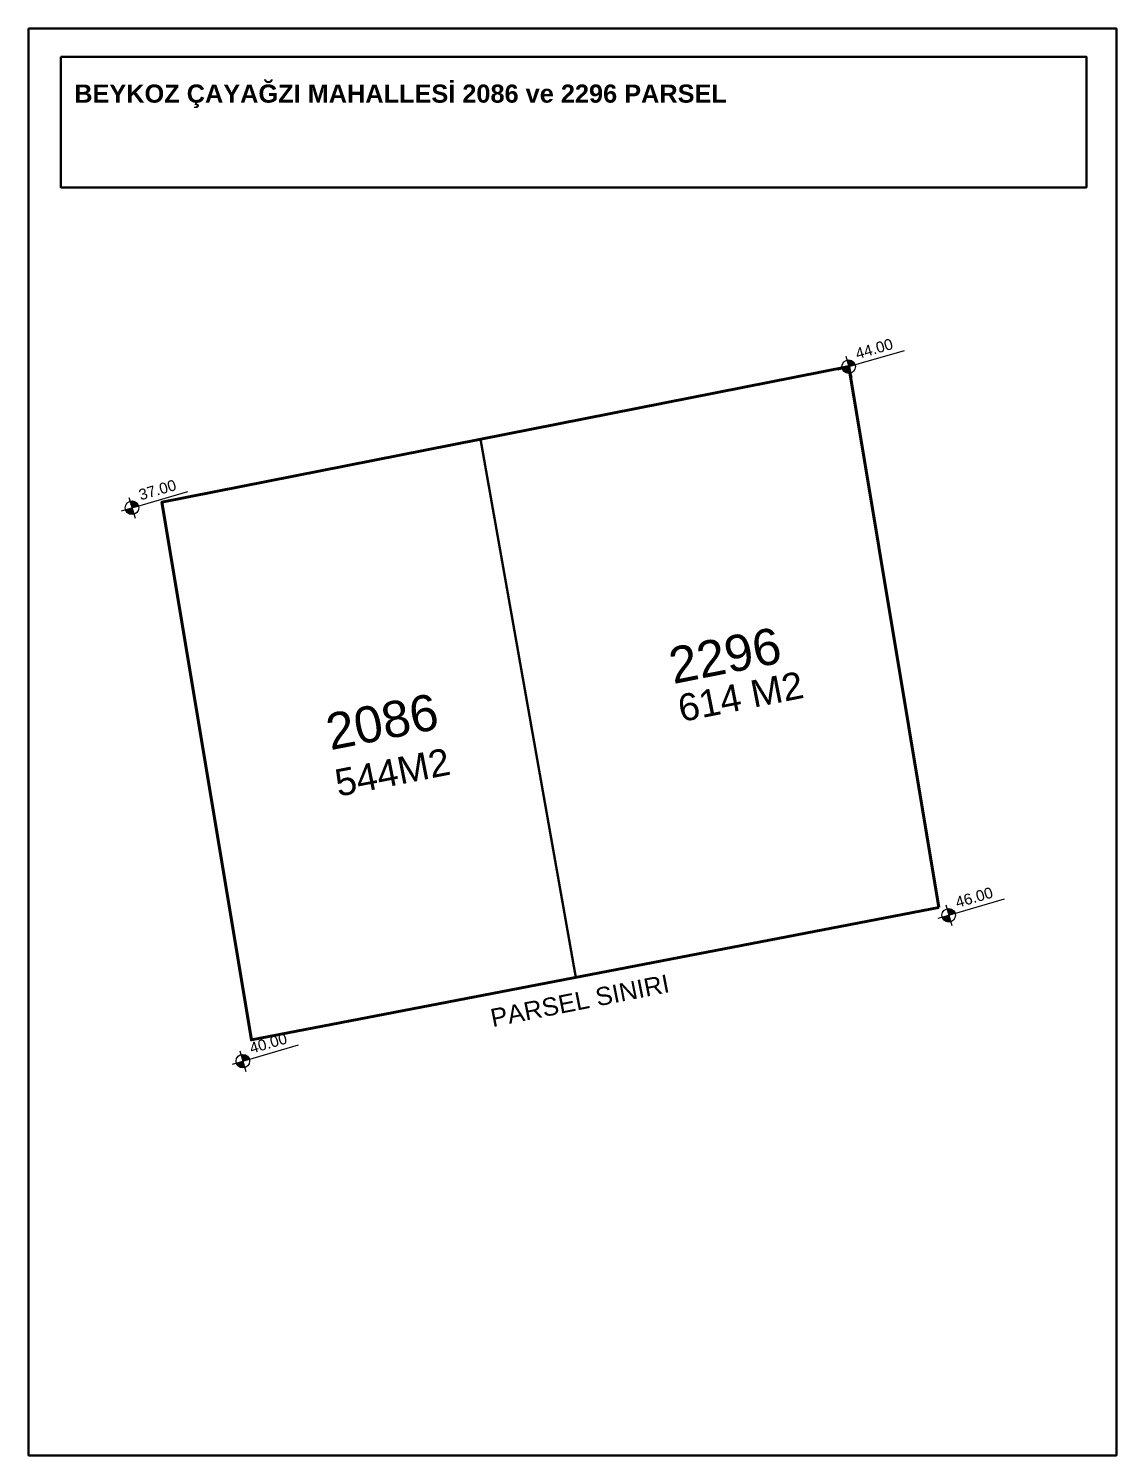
# Model space of a CAD drawing. Header units: millimetres. Extents: x 694231 to 734331, y 4486031 to 4541543.
# Drawn here: x 695975 to 701979, y 4486031 to 4493909 of the extents above; entities that cross this region are included whole.
import ezdxf
from ezdxf.enums import TextEntityAlignment as Align

# ---------------------------------------------------------------- set-up
doc = ezdxf.new("R2010")
doc.units = ezdxf.units.MM
for name, color, linetype, lineweight in [('_P3_S_Duvar_Ç', 7, 'Continuous', 30), ('VAZİYET PLANI KOT SEMBOL BS(M)', 2, 'Continuous', 18), ('VAZİYET PLANI KOT YAZI BS(M)', 1, 'Continuous', 18)]:
    doc.layers.add(name, color=color, linetype=linetype, lineweight=lineweight)
doc.styles.add('on02.0mm-Arial', font='arial.ttf', dxfattribs={"height": 2})
doc.styles.get("Standard").update_dxf_attribs({"font": 'arial.ttf'})

# ---------------------------------------------------------------- blocks, each defined once
blk = doc.blocks.new('*U2')
at = {"layer": 'VAZİYET PLANI KOT SEMBOL BS(M)', "extrusion": (-3.94233e-09, -3.15733e-08, 1)}
h = blk.add_hatch(color=5, dxfattribs=at)
h.dxf.hatch_style = 1
h.paths.add_polyline_path([(0, 7.8), (0, 0), (7.8, 0, 0.414214)])
h.paths.add_polyline_path([(0, 0), (-7.8, 0, 0.414214), (0, -7.8)])
at = {"layer": 'VAZİYET PLANI KOT SEMBOL BS(M)', "color": 5, "extrusion": (-3.94233e-09, -3.15733e-08, 1)}
blk.add_line((12.4, 0, 0), (66.4, 0, 0), dxfattribs=at)
for points in [[(-12.4, 0), (12.4, 0)], [(0, 12.4), (0, -12.4)]]:
    blk.add_lwpolyline(points, dxfattribs=at)
blk.add_circle((0, 0), 7.75, dxfattribs=at)
at = {"layer": 'VAZİYET PLANI KOT YAZI BS(M)', "extrusion": (-3.94233e-09, -3.15733e-08, 1), "style": 'on02.0mm-Arial'}
for tag, p in [('BDK', (11.8, 1.5)), ('TZK', (11.8, -18.4))]:
    blk.add_attdef(tag, text='', height=12.5, dxfattribs=at).set_placement(p, align=Align.BOTTOM_LEFT)

msp = doc.modelspace()

# ---------------------------------------------------------------- linework, layer by layer
at = {"color": 1, "lineweight": 40}
msp.add_lwpolyline([(700998.3, 4489055.8), (700501.1, 4492042.6), (696710.6, 4491295.2), (697204.9, 4488325.7)], close=True, dxfattribs=at)
at = {"color": 1, "linetype": 'Continuous', "lineweight": 30, "ltscale": 300}
msp.add_lwpolyline([(698995.3, 4488670.3), (698468.5, 4491641.8)], dxfattribs=at)
at = {"layer": '_P3_S_Duvar_Ç', "color": 7, "lineweight": 30}
msp.add_lwpolyline([(695974.9, 4493909.2), (701978.5, 4493909.2), (701978.5, 4486031.5), (695974.9, 4486031.5)], close=True, dxfattribs=at)
at = {"layer": '_P3_S_Duvar_Ç', "color": 240, "lineweight": 30, "true_color": 0xed1f24}
msp.add_lwpolyline([(696153.7, 4493753.5), (701812.4, 4493753.5), (701812.4, 4493032), (696153.7, 4493032)], close=True, dxfattribs=at)

# ---------------------------------------------------------------- block references
at = {"layer": 'VAZİYET PLANI KOT SEMBOL BS(M)', "extrusion": (-4.99228e-08, 1.83037e-08, 1)}
ref = msp.add_blockref('*U2', (700501.1, 4492042.6, 0), dxfattribs=dict(at, xscale=4.821428571428654, yscale=4.821428571428654, zscale=4.821428571428654, rotation=16.29144000276388))
ref.add_attrib('BDK', '44.00', dxfattribs={"layer": 'VAZİYET PLANI KOT YAZI BS(M)', "extrusion": (-4.48498e-08, -1.31077e-08, 1), "height": 60.27, "rotation": 16.29144, "style": 'on02.0mm-Arial'}).set_placement((700553.7, 4492065.7, -0.1), align=Align.BOTTOM_LEFT)
ref = msp.add_blockref('*U2', (696545.9, 4491263.5, 0), dxfattribs=dict(at, xscale=4.821428571428654, yscale=4.821428571428654, zscale=4.821428571428654, rotation=16.29144000276388))
ref.add_attrib('BDK', '37.00', dxfattribs={"layer": 'VAZİYET PLANI KOT YAZI BS(M)', "extrusion": (-4.48498e-08, -1.31077e-08, 1), "height": 60.27, "rotation": 16.29144, "style": 'on02.0mm-Arial'}).set_placement((696598.5, 4491286.7, -0.1), align=Align.BOTTOM_LEFT)
ref = msp.add_blockref('*U2', (701052.9, 4489013.8, 0), dxfattribs=dict(at, xscale=4.821428571428654, yscale=4.821428571428654, zscale=4.821428571428654, rotation=16.29144000276388))
ref.add_attrib('BDK', '46.00', dxfattribs={"layer": 'VAZİYET PLANI KOT YAZI BS(M)', "extrusion": (-4.48498e-08, -1.31077e-08, 1), "height": 60.27, "rotation": 16.29144, "style": 'on02.0mm-Arial'}).set_placement((701105.5, 4489036.9, -0.1), align=Align.BOTTOM_LEFT)
ref = msp.add_blockref('*U2', (697157.6, 4488208.6, 0), dxfattribs=dict(at, xscale=4.821428571428654, yscale=4.821428571428654, zscale=4.821428571428654, rotation=16.29144000276388))
ref.add_attrib('BDK', '40.00', dxfattribs={"layer": 'VAZİYET PLANI KOT YAZI BS(M)', "extrusion": (-4.48498e-08, -1.31077e-08, 1), "height": 60.27, "rotation": 16.29144, "style": 'on02.0mm-Arial'}).set_placement((697210.2, 4488231.7, -0.1), align=Align.BOTTOM_LEFT)

# ---------------------------------------------------------------- texts
at = {"insert": (696226.9, 4493600), "char_height": 100, "attachment_point": 1}
msp.add_mtext_dynamic_manual_height_columns('{\\fArial|b1|i0|c162|p34;BEYKOZ ÇAYAĞZI MAHALLESİ 2086 ve 2296 PARSEL }', width=4570.029, gutter_width=625, heights=[1982.8], dxfattribs=at)
at = {"attachment_point": 1, "rotation": 11.21281}
for s, width, gutter_width, insert, char_height in [('{\\C1;2296}', 9140.059, 1250, (699493.6, 4490486.2), 200), ('{\\C7;614 M2}', 9140.059, 1250, (699547.1, 4490227.1), 150), ('{\\C1;2086}', 9140.059, 1250, (697601.7, 4490120.7), 200), ('{\\C7;544M2}', 9140.059, 1250, (697654.1, 4489815), 150), ('{\\C1;PARSEL SINIRI}', 4570.029, 625, (698516.5, 4488493.9), 100)]:
    msp.add_mtext_dynamic_manual_height_columns(s, width=width, gutter_width=gutter_width, heights=[0], dxfattribs=dict(at, insert=insert, char_height=char_height))

doc.saveas('drawing.dxf')
